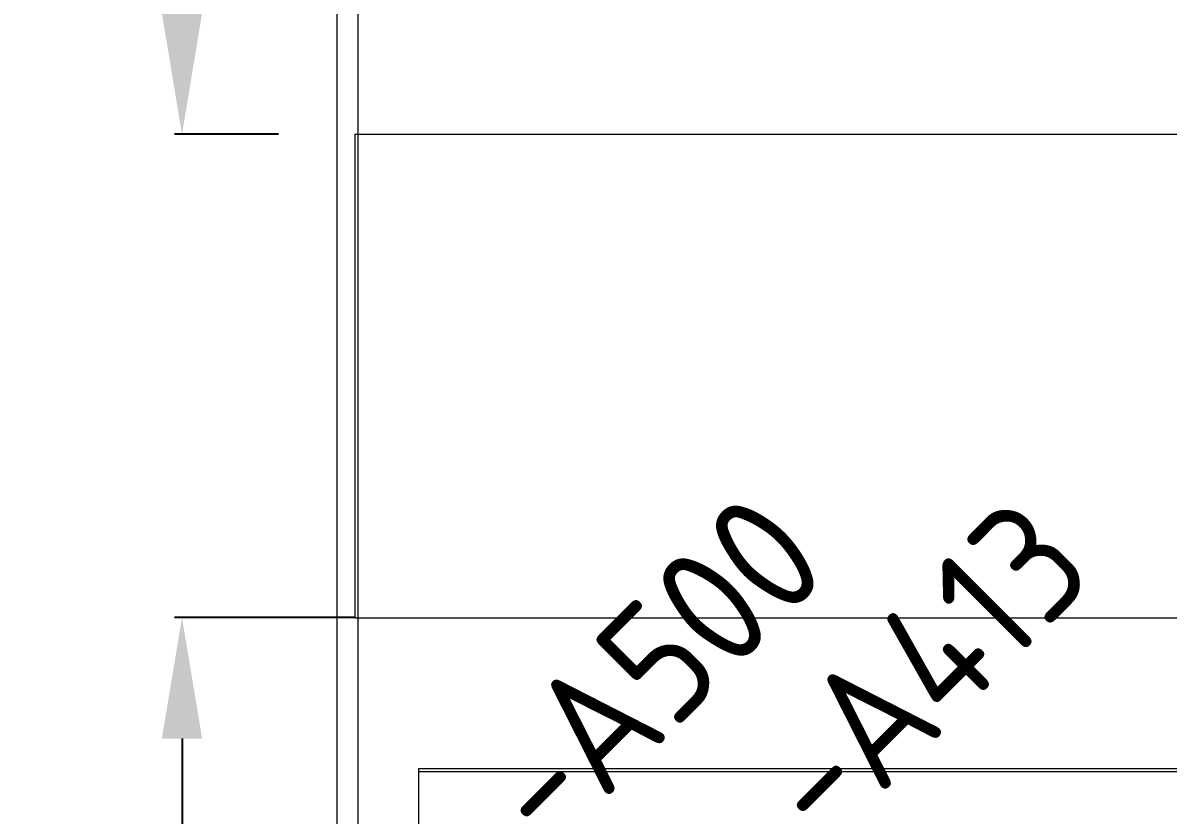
# Model space of a CAD drawing. Header units: millimetres. Extents: x 4134 to 7422, y 1400 to 3585.
# Drawn here: x 5031 to 5220.5, y 3088.1 to 3219.2 of the extents above; entities that cross this region are included whole.
import ezdxf
from ezdxf.enums import TextEntityAlignment as Align

# ---------------------------------------------------------------- set-up
doc = ezdxf.new("R2010")
doc.units = ezdxf.units.MM
for name, color, linetype in [('000-PI-ORMAR', 2, 'Continuous'), ('000-PI_TEXT', 7, 'Continuous'), ('002-PI-Kabelska kanalica', 150, 'Continuous'), ('004-PI-DIN Šina', 3, 'Continuous')]:
    doc.layers.add(name, color=color, linetype=linetype)
doc.styles.add('PI0', font='isocpeur.ttf', dxfattribs={"width": 0.9})
doc.styles.get("Standard").update_dxf_attribs({"font": 'arial.ttf'})
doc.dimstyles.new('ISO-25-lb', dxfattribs={"dimtxt": 8, "dimasz": 8, "dimexe": 1.25, "dimexo": 0.625, "dimtad": 1, "dimtxsty": 'Standard', "dimcen": 5, "dimadec": 0, "dimazin": 0, "dimtfac": 1, "dimtmove": 0, "dimatfit": 3, "dimfxl": 1, "dimarcsym": 0})

# ---------------------------------------------------------------- blocks, each defined once
blk = doc.blocks.new('2000x800_montazna ploca')
at = {"layer": '000-PI-ORMAR', "color": 0, "linetype": 'ByBlock', "lineweight": 0}
blk.add_line((-4333.67, 1646.19), (-4333.67, -243.81), dxfattribs=at)
blk = doc.blocks.new('*U534')
at = {"layer": '002-PI-Kabelska kanalica', "color": 0, "linetype": 'ByBlock', "lineweight": 0}
blk.add_line((80, -100), (80, 1670), dxfattribs=at)
blk = doc.blocks.new('*U538')
at = {"layer": '002-PI-Kabelska kanalica', "color": 0, "linetype": 'ByBlock', "lineweight": 0}
for p, q in [((-20, -100), (-20, 592)), ((60, -100), (60, 592)), ((-20, -100), (60, -100))]:
    blk.add_line(p, q, dxfattribs=at)
blk = doc.blocks.new('*D670')
at = {"layer": '000-PI_TEXT', "color": 0, "linetype": 'ByBlock', "lineweight": -2, "ltscale": 0.25, "transparency": 16777216}
for p, q in [((5085.82, 3120.78), (5056.07, 3120.78)), ((5057.32, 3100.78), (5057.32, 2935.78)), ((5073.32, 2915.78), (5056.07, 2915.78))]:
    blk.add_line(p, q, dxfattribs=at)
at = {"layer": '000-PI_TEXT', "color": 0, "linetype": 'ByBlock', "ltscale": 0.25, "transparency": 16777216}
for points in [[(5053.99, 3100.78), (5060.65, 3100.78), (5057.32, 3120.78)], [(5053.99, 2935.78), (5060.65, 2935.78), (5057.32, 2915.78)]]:
    blk.add_solid(points, dxfattribs=at)
at = {"layer": 'Defpoints', "color": 0, "linetype": 'ByBlock', "ltscale": 0.25, "transparency": 16777216}
for p in [(5086.45, 3120.78), (5057.32, 2915.78), (5073.95, 2915.78)]:
    blk.add_point(p, dxfattribs=at)
at = {"layer": '000-PI_TEXT', "color": 0, "linetype": 'ByBlock', "lineweight": 0, "ltscale": 0.25, "transparency": 16777216, "insert": (5044.11, 3010.78), "char_height": 20, "attachment_point": 5, "rotation": 90}
blk.add_mtext('205', dxfattribs=at)
blk = doc.blocks.new('*D671')
at = {"layer": '000-PI_TEXT', "color": 0, "linetype": 'ByBlock', "lineweight": -2, "ltscale": 0.25, "transparency": 16777216}
for p, q in [((5085.82, 3405.78), (5056.07, 3405.78)), ((5057.32, 3385.78), (5057.32, 3220.78)), ((5073.32, 3200.78), (5056.07, 3200.78))]:
    blk.add_line(p, q, dxfattribs=at)
at = {"layer": '000-PI_TEXT', "color": 0, "linetype": 'ByBlock', "ltscale": 0.25, "transparency": 16777216}
for points in [[(5053.99, 3385.78), (5060.65, 3385.78), (5057.32, 3405.78)], [(5053.99, 3220.78), (5060.65, 3220.78), (5057.32, 3200.78)]]:
    blk.add_solid(points, dxfattribs=at)
at = {"layer": 'Defpoints', "color": 0, "linetype": 'ByBlock', "ltscale": 0.25, "transparency": 16777216}
for p in [(5086.45, 3405.78), (5057.32, 3200.78), (5073.95, 3200.78)]:
    blk.add_point(p, dxfattribs=at)
at = {"layer": '000-PI_TEXT', "color": 0, "linetype": 'ByBlock', "lineweight": 0, "ltscale": 0.25, "transparency": 16777216, "insert": (5044.11, 3295.78), "char_height": 20, "attachment_point": 5, "rotation": 90}
blk.add_mtext('205', dxfattribs=at)

msp = doc.modelspace()

# ---------------------------------------------------------------- linework, layer by layer
at = {"layer": '004-PI-DIN Šina', "color": 0, "linetype": 'ByBlock', "lineweight": 0}
for p, q in [((5096.448, 3095.778), (5096.448, 3095.278)), ((5579.048, 3095.778), (5096.448, 3095.778)), ((5096.448, 3095.278), (5096.448, 3083.778)), ((5579.048, 3095.278), (5096.448, 3095.278))]:
    msp.add_line(p, q, dxfattribs=at)

# ---------------------------------------------------------------- block references
at = {"layer": '000-PI-ORMAR', "color": 0, "linetype": 'ByBlock', "lineweight": 0}
msp.add_blockref('2000x800_montazna ploca', (9416.617, 1759.591), dxfattribs=at)
at = {"layer": '002-PI-Kabelska kanalica', "color": 0, "linetype": 'ByBlock', "lineweight": 0, "xscale": -1, "rotation": 180}
msp.add_blockref('*U534', (5006.448, 3305.778), dxfattribs=at)
at = {"layer": '002-PI-Kabelska kanalica', "color": 0, "linetype": 'ByBlock', "lineweight": 0, "rotation": 270}
msp.add_blockref('*U538', (5185.948, 3180.778), dxfattribs=at)

# ---------------------------------------------------------------- texts
at = {"color": 0, "linetype": 'ByBlock', "lineweight": 0, "style": 'PI0', "width": 0.9}
for s, p in [('-A500', (5134.748, 3112.174)), ('-A413', (5179.548, 3112.174))]:
    msp.add_text(s, height=20, rotation=45, dxfattribs=at).set_placement(p, align=Align.MIDDLE)

# ---------------------------------------------------------------- dimensions: what is measured, and where the dimension line sits
at = {"layer": '000-PI_TEXT', "color": 0, "linetype": 'ByBlock', "lineweight": 0, "ltscale": 0.25}
for base, p1, p2, picture, middle in [((5057.32, 3200.778), (5086.448, 3405.778), (5073.948, 3200.778), '*D671', (5057.32, 3295.778)), ((5057.32, 2915.778), (5086.448, 3120.778), (5073.948, 2915.778), '*D670', (5057.32, 3010.778))]:
    dim = msp.add_linear_dim(base=base, p1=p1, p2=p2, angle=90, text='205', dimstyle='ISO-25-lb', override={"dimtxt": 20, "dimasz": 20, "dimgap": 3}, dxfattribs=at)
    dim.commit()
    dim.dimension.update_dxf_attribs({"geometry": picture, "text_midpoint": middle, "dimtype": 160})

doc.saveas('drawing.dxf')
